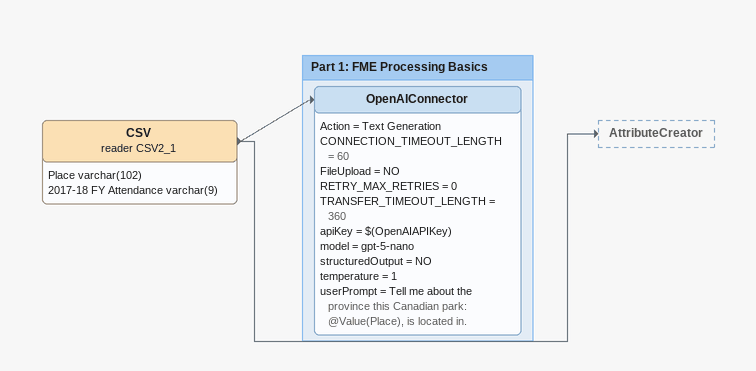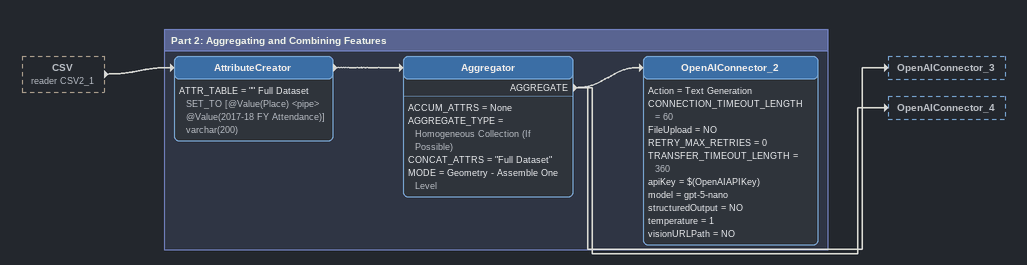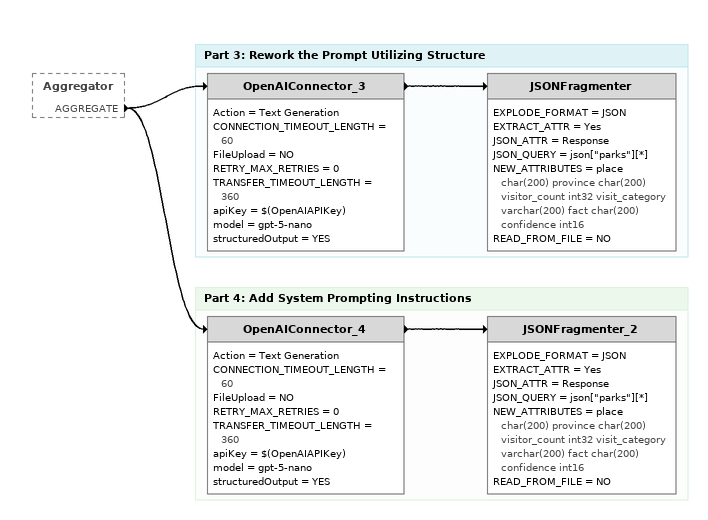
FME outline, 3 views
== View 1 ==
CSV (reader CSV2_1)
    attributes: Place varchar(102), 2017-18 FY Attendance varchar(9)
    -> AttributeCreator
    -> OpenAIConnector

Bookmark: Part 1: FME Processing Basics
OpenAIConnector
    Action = Text Generation
    CONNECTION_TIMEOUT_LENGTH = 60
    FileUpload = NO
    RETRY_MAX_RETRIES = 0
    TRANSFER_TIMEOUT_LENGTH = 360
    apiKey = $(OpenAIAPIKey)
    model = gpt-5-nano
    structuredOutput = NO
    temperature = 1
    userPrompt = Tell me about the province this Canadian park: @Value(Place), is located in.

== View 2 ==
CSV (reader CSV2_1) [outside]
    -> AttributeCreator

Bookmark: Part 2: Aggregating and Combining Features
AttributeCreator
    ATTR_TABLE = "" Full Dataset SET_TO [@Value(Place) <pipe> @Value(2017-18 FY Attendance)] varchar(200)
    -> Aggregator
Aggregator
    ACCUM_ATTRS = None
    AGGREGATE_TYPE = Homogeneous Collection (If Possible)
    CONCAT_ATTRS = "Full Dataset"
    MODE = Geometry - Assemble One Level
    AGGREGATE -> OpenAIConnector_2
    AGGREGATE -> OpenAIConnector_3
    AGGREGATE -> OpenAIConnector_4
OpenAIConnector_2
    Action = Text Generation
    CONNECTION_TIMEOUT_LENGTH = 60
    FileUpload = NO
    RETRY_MAX_RETRIES = 0
    TRANSFER_TIMEOUT_LENGTH = 360
    apiKey = $(OpenAIAPIKey)
    model = gpt-5-nano
    structuredOutput = NO
    temperature = 1
    visionURLPath = NO

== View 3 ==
Aggregator [outside]
    AGGREGATE -> OpenAIConnector_3
    AGGREGATE -> OpenAIConnector_4

Bookmark: Part 3: Rework the Prompt Utilizing Structure
OpenAIConnector_3
    Action = Text Generation
    CONNECTION_TIMEOUT_LENGTH = 60
    FileUpload = NO
    RETRY_MAX_RETRIES = 0
    TRANSFER_TIMEOUT_LENGTH = 360
    apiKey = $(OpenAIAPIKey)
    model = gpt-5-nano
    structuredOutput = YES
    -> JSONFragmenter
JSONFragmenter
    EXPLODE_FORMAT = JSON
    EXTRACT_ATTR = Yes
    JSON_ATTR = Response
    JSON_QUERY = json["parks"][*]
    NEW_ATTRIBUTES = place char(200) province char(200) visitor_count int32 visit_category varchar(200) fact char(200) confidence int16
    READ_FROM_FILE = NO

Bookmark: Part 4: Add System Prompting Instructions
OpenAIConnector_4
    Action = Text Generation
    CONNECTION_TIMEOUT_LENGTH = 60
    FileUpload = NO
    RETRY_MAX_RETRIES = 0
    TRANSFER_TIMEOUT_LENGTH = 360
    apiKey = $(OpenAIAPIKey)
    model = gpt-5-nano
    structuredOutput = YES
    -> JSONFragmenter_2
JSONFragmenter_2
    EXPLODE_FORMAT = JSON
    EXTRACT_ATTR = Yes
    JSON_ATTR = Response
    JSON_QUERY = json["parks"][*]
    NEW_ATTRIBUTES = place char(200) province char(200) visitor_count int32 visit_category varchar(200) fact char(200) confidence int16
    READ_FROM_FILE = NO
